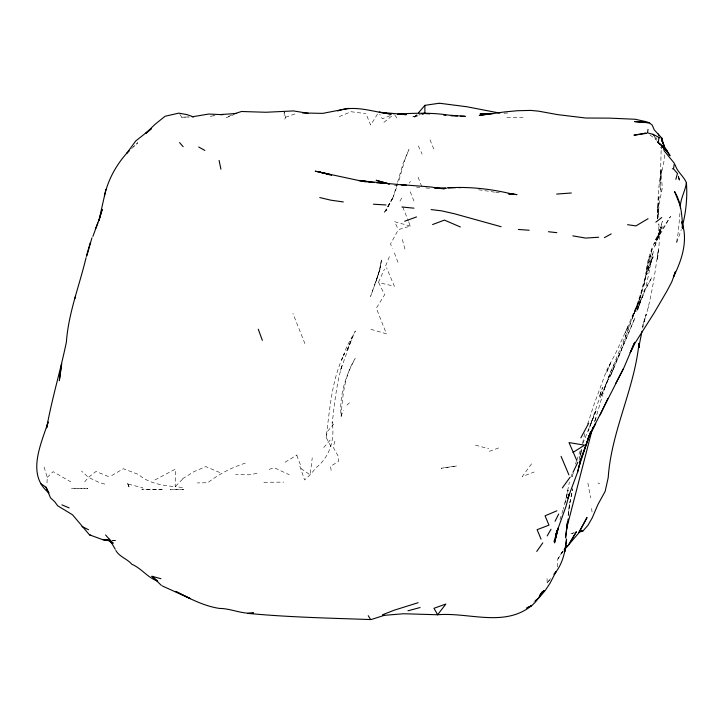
<?xml version="1.0" encoding="UTF-8"?>
<svg xmlns="http://www.w3.org/2000/svg" width="723" height="723" viewBox="0 0 723 723"><rect width="100%" height="100%" fill="white"/><g stroke="black" fill="none" stroke-linecap="round" stroke-linejoin="round"><path stroke-width="0.54" stroke-dasharray="3.62 2.71" d="M557.442 566.904L557.831 559.033L564.229 549.019M657.514 218.626L657.569 213.502L657.433 218.924L659.81 200.669L662.358 187.745L661.247 176.005L661.789 169.11C658.246 184.907 657.334 201.292 658.31 217.415M664.582 154.885C664.347 167.682 657.37 178.906 660.985 192.228L660.506 174.912L661.229 147.058M660.388 180.334L660.587 170.511M657.433 218.924L657.794 206.706L659.15 195.237L657.894 212.056L657.794 206.706L658.427 217.424M341.139 416.303C342.404 396.566 344.374 375.743 355.156 358.545C345.495 376.068 339.006 396.068 341.139 416.303L343.253 410.23M47.004 482.847L47.248 477.388L43.895 466.38M330.98 446.507L326.109 437.343C329.878 409.073 331.64 379.232 344.609 353.339L341.744 359.656L347.13 345.802L355.345 331.017L346.525 351.378L352.3 337.388L340.352 370.863L342.187 364.889C336.448 383.958 334.451 403.841 332.2 423.524L332.119 421.943C335.038 438.707 330.104 456.602 316.394 467.41L310.14 474.83L304.573 479.945L299.801 466.109L301.988 469.209L310.14 474.83L312.228 457.885M568.106 515.607L568.983 507.257L572.562 489.625M568.242 515.481L570.086 501.518L572.806 488.531M679.918 213.321L678.436 230.917L676.357 243.696L681.337 229.516M568.341 514.18L570.086 501.518M380.885 263.534L381.581 258.915L380 269.2L375.671 282.341L380 269.2L380.885 263.534L377.641 276.683L370.601 296.457L380 269.2M564.988 503.199L569.39 482.151M579.087 460.262L581.211 449.498M580.732 454.469L581.789 449.372M326.109 437.343L327.356 431.559L333.773 424.085M582.602 443.226L584.934 432.743M579.846 457.325L581.762 449.064M642.693 328.106L646.245 313.981L642.169 326.959C651.269 302.115 654.496 275.553 658.391 249.525L657.189 260.307C659.222 248.314 660.018 235.996 658.807 223.85L658.77 236.746L660.189 228.784L657.849 238.174L662.367 221.346L657.117 239.015L662.114 226.814L655.562 239.864M566.371 497.37L568.142 490.067L563.298 509.064M648.359 307.899L648.721 306.453M334.912 441.184L333.186 447.13L338.21 456.249L338.409 461.563L330.538 466.263L331.423 472.49M397.27 183.362L393.42 196.267L397.189 185.739M397.587 182.286L403.063 163.552L408.947 149.525L405.052 159.177L398.319 182.576M573.14 473.511L572.173 476.656L573.185 473.61M559.973 519.494L563.018 510.04M571.025 477.09L572.01 474.053M595.011 420.705L604.645 388.124L603.922 390.095L609.76 375.662L601.012 395.996L609.76 375.662M633.673 314.08L632.083 318.942L639.521 299.313L642.837 288.233L639.051 301.572L632.688 316.674L638.933 301.627L633.673 314.08L636.33 307.835M594.875 420.849L595.951 417.804L594.451 421.934M575.4 464.148L576.439 461.229M576.791 460.253L580.813 449.082M587.6 424.13L594.396 403.515L606.678 370.257L615.463 353.628L628.477 325.486L625.169 332.978L636.972 304.79L643.47 285.332L648.197 266.308L643.705 286.597L649.516 256.24L645.892 273.782C647.031 256.981 654.342 241.473 662.114 226.814M582.819 443.606L596.448 409.706L588.26 431.152L598.075 402.331L602.142 393.104M603.922 390.095L606.353 383.497M625.287 336.421L640.921 295.264L640.361 297.668C642.657 281.581 649.299 266.724 653.393 251.179L646.868 282.883L643.615 294.659L632.182 317.252L639.06 302.91L634.17 312.869L620.587 351.685L610.827 371.27L605.268 385.901M608.504 377.415L625.666 335.517M284.772 119.214L285.558 117.271L284.374 112.056M385.657 265.874L389.977 255.183M590.79 423.524L593.945 415.779M611.333 373.809L635.056 317.677L609.679 377.623L614.026 367.546M378.463 282.268L384.473 269.073M409.507 183.091L410.339 181.328M408.703 221.871L410.321 226.073L398.382 229.652L390.501 244.031L392.435 248.36M399.946 201.139L402.982 195.825M377.533 114.089L370.646 125.052L366.715 115.517M557.831 559.033L562.81 551.857M531.568 463.814L522.313 476.511L534.161 472.038M563.163 550.854L560.497 554.378L563.244 551.089M547.058 578.698L547.194 582.946L550.592 578.617M547.194 582.946L550.682 578.554M533.764 602.169L534.342 601.428M84.699 481.861L88.405 477.379L95.987 471.495L109.806 477.108M417.035 114.496L414.505 117.117L412.725 116.855L419.81 114.632M323.732 447.537L330.185 440.054M285.079 462.241L297.153 454.884M47.248 477.388L53.131 471.676L70.773 481.88M131.586 148.64L137.813 142.684L133.683 146.507M346.995 405.124L349.471 402.819M383.913 122.395L394.143 114.089M245.314 463.118C231.785 467.483 218.988 474.035 207.736 482.747L197.298 482.919M182.422 478.816L194.008 471.631L205.802 466.606L221.744 473.384M111.676 475.617L123.29 468.73L138.5 474.451M154.957 479.918L175.391 469.119L175.165 486.669L184.257 487.654M231.64 114.903L226.055 117.777L233.782 114.65M339.25 116.638L351.053 111.731L365.793 113.619M390.203 115.653L382.322 118.78L379.72 114.126M414.505 117.117L420.723 114.668M574.315 532.508L570.149 534.098L573.294 533.384M489.308 451.342L501.166 447.031M285.558 117.271L296.087 113.547M269.101 469.417L274.27 467.736L289.245 474.731M412.725 116.855L419.683 114.803M256.99 473.375L249.182 474.821L235.644 474.36M213.845 115.707L210.619 116.276L215.029 115.698M127.736 483.597L129.498 488.152L127.736 483.597L126.642 483.705L142.747 487.79M504.121 113.159L507.347 113.023L504.13 113.059M179.855 114.451L181.708 117.225L189.065 116.936M263.895 482.277L283.714 482.124M181.708 117.225L189.209 117.027M506.931 117.524L523.081 117.569M111.676 540.361L116.918 540.641L112.49 540.271M416.439 187.112L419.729 187.365M394.46 185.233L397.767 185.549M425.883 187.935L431.044 188.432M494.668 192.155L478.292 189.697M495.77 192.273L500.199 192.743M475.454 445.124L488.73 448.757M410.321 226.073L394.604 221.699L398.382 229.652M370.89 329.317L386.444 333.827L376.312 308.197L384.618 294.758L378.716 282.675L394.351 286.2L386.543 267.736M104.799 484.121L99.196 482.485L88.405 477.379L81.527 471.053M597.975 482.973L599.71 483.868M182.539 479.222L175.165 486.669C162.567 485.386 149.688 483.651 139.521 475.336M649.923 134.849L656.864 140.343M678.68 176.511L679.584 181.527L677.939 175.797M655.77 137.478L657.126 139.051M394.794 115.011L397.957 119.521M654.152 136.159L656.339 139.81M660.714 147.121L661.816 148.947M418.319 145.874L422.124 154.107M402.756 207.022L408.305 220.822M304.889 343.624L292.932 313.43M430.013 139.837L433.963 149.516M410.248 191.794L414.216 201.717M418.111 177.234L422.115 187.51M394.387 253.014L398.391 263.317M296.764 455.327L300.678 465.449M402.34 239.476L405.242 250.194M678.31 176.195L679.421 180.56M587.916 483.118L590.564 497.921M678.59 176.023L679.584 181.527M591.613 508.459L592.336 514.27M284.157 112.02L284.247 118.084M651.143 253.249L649.127 262.151L652.471 247.438L651.143 253.249M639.448 304.139L637.704 310.013L643.994 291.197L651.929 277.207L644.392 291.767L636.511 311.821L641.274 298.165L639.448 304.139M600.506 393.457L599.195 397.542L602.503 387.429L600.506 393.457M657.659 237.686L654.179 247.817L660.876 231.261L670.564 216.43L654.577 243.913L660.876 231.261L657.659 237.686M651.36 261.256L646.579 274.921L653.158 256.737L647.691 269.173L652.86 257.352L651.36 261.256M608.432 368.025L606.299 373.122L611.161 361.753L608.432 368.025M392.824 197.731L386.001 210.791L393.646 196.032L392.824 197.731M392.562 198.301L383.895 213.393L392.562 198.301M456.502 465.992L441.138 468.26L456.502 465.992M87.835 488.323L71.713 488.251L87.835 488.323M183.579 489.299L170.239 489.805L183.579 489.299M162.16 489.579L141.807 489.164L162.16 489.579"/><path stroke-width="1.08" d="M422.801 113.854L424.871 113.041L424.898 105.341L438.951 103.281M680.397 208.116C679.873 199.069 685.422 191.351 686.389 182.612C683.587 176.032 677.153 171.938 675.155 164.763M638.969 343.452C634.27 389.444 611.297 431.423 608.206 477.641L605.142 491.387L597.939 504.5L592.227 517.867L588.034 525.205L582.729 531.242L578.536 532.2M567.401 522.322L565.522 537.957L568.161 518.951M658.825 138.057L658.536 141.166L657.478 142.033L659.936 144.32M661.554 140.967L661.907 138.165L654.27 129.896L652.254 125.178L649.381 122.838L646.362 121.726L635.237 119.268L609.534 118.129L585.684 118.021L557.677 114.632L538.707 111.179L530.818 110.411L517.569 110.718L504.654 111.92L479.241 115.445L492.092 113.448L480.108 113.854L493.384 113.619M564.862 551.098L566.561 538.96C565.449 551.477 562.611 564.419 554.17 574.17M567.51 522.621L566.687 528.179L592.743 427.492M647.6 132.11L648.034 129.399M639.078 343.398L639.304 347.04L638.78 347.329L641.961 331.27M555.842 535.761L556.927 530.935M86.055 257.677C79.385 285.865 68.477 312.887 66.38 342.106C60.425 370.845 51.884 398.915 46.67 427.844L48.125 421.988C41.103 444.302 26.091 474.668 48.956 492.959L46.046 487.194L40.587 483.597M86.832 255.861L91.948 237.804M565.892 546.507L566.154 545.811L564.564 551.703L565.259 548.26L567.166 545.576L565.169 548.215M577.569 472.218L580.388 461.274L577.569 472.218L567.917 498.174L569.444 493.682L565.793 506.977L555.924 534.487L557.984 528.341L553.99 541.744M105.938 189.399L98.888 220.732L102.187 209.435L99.53 218.554L95.4 229.128M675.86 179.331L677.469 173.43L673.827 169.236M74.794 298.798L75.553 296.096M86.371 256.276L90.203 242.919M104.428 196.032C107.98 179.919 116.051 165.187 127.022 152.933M579.096 466.344L589.335 435.345L579.927 461.898L588.721 437.659L595.635 423.307L592.336 429.733L623.922 367.7L634.722 342.259M682.051 227.492C685.919 212.933 687.573 197.668 686.389 182.612M92.887 236.421L97.849 222.955M590.682 431.667L587.564 439.9L590.899 431.568M634.125 343.452L630.176 352.688L634.93 343.262L654.252 312.761L666.886 291.161L671.803 281.807L675.436 271.776L673.465 276.909C681.897 259.937 688.368 240.533 681.753 221.78L682.964 228.784C681.771 216.06 681.563 202.693 674.514 191.478L680.451 206.064M600.171 414.903L607.862 398.554M573.014 472.363L577.831 462.241M555.074 521.238L558.68 514.044M615.671 383.488L623.497 368.54M580.84 437.831L588.703 423.235M579.683 530.953L587.031 517.478L578.743 533.05L568.73 544.645L576.367 531.712L568.495 545.223L565.296 548.621M547.194 535.906L551.025 529.227M536.728 551.423L542.792 542.856M562.322 487.953L570.095 477.207M437.623 614.749L445.847 604.048L433.981 608.287L437.623 614.749C468.974 612.101 504.464 627.736 531.73 605.549L527.709 607.41M553.999 574.288L556.041 571.694L549.941 583.38L545.395 590.239L539.231 597.632L535.156 600.795M540.596 593.89L542.639 591.414C538.481 597.948 534.414 605.865 526.38 608.07M418.463 112.833L424.898 105.341M539.701 595.454L544.166 590.411L539.954 595.137M129.254 150.872L126.914 153.113L135.716 140.976L151.116 128.766M151.044 129.164L145.775 133.375L154.803 124.528L165.061 116.267L178.717 113.15L186.859 114.577L193.493 116.918M655.842 222.178L661.726 217.506M572.987 452.453L584.564 445.142L569.019 442.593L576.773 460.415M648.061 218.708L635.942 225.892L627.564 224.699M604.374 237.65L611.179 233.927M556.855 510.818L545.061 515.824L548.974 525.142L537.126 529.679L541.057 539.177M233.592 113.99L241.518 111.496L265.874 112.264L293.565 110.926L308.35 113.357M382.476 614.776L394.315 610.167L418.147 602.702M432.571 224.546L444.419 220.099L460.37 226.968M404.681 221.247L416.538 216.927M371.143 619.548L384.374 615.309M421.834 113.99L424.871 113.041M422.675 113.927L424.663 113.339M407.953 610.799L420.09 607.528M337.695 110.935C355.047 104.681 372.941 112.002 390.339 113.954L391.251 114.126L379.214 112.21L406.48 114.659L397.514 114.243M348.956 108.296L322.684 113.384L302.503 112.951M220.289 114.559L236.683 113.484M582.729 531.242L580.56 530.122M382.973 615.463L403.515 613.746L437.505 614.749M247.519 613.529L253.61 612.987C242.069 614.46 231.062 608.405 219.458 608.432C203.714 606.037 189.652 598.499 175.635 591.405L190.429 598.671L162.142 585.883M556.656 194.071L571.333 192.996M672.327 168.793L673.502 168.703L674.396 163.335L664.22 150.863L662.738 145.965L657.794 142.205L667.32 151.188L670.058 155.671L662.738 145.965M598.653 237.243L585.603 238.075L572.833 235.861M192.21 116.81L208.703 114.044L222.747 114.695M441.907 188.332L446.299 188.179L435.354 188.116M398.554 113.945C415.192 113.177 431.947 112.472 448.468 115.12L465.296 116.349L460.605 116.168M455.373 187.682L447.627 187.835C469.986 186.417 492.453 189.092 514.134 194.532L508.558 193.764M458.689 187.619L460.903 187.582M434.333 188.134L444.419 188.766L429.516 186.859L401.157 184.654L406.443 185.35L358.861 180.569L371.369 182.151L357.876 180.316L315.228 171.17L329.263 174.27L319.539 172.074L331.622 175.346M451.179 115.779L457.46 116.032M108.531 540.189L103.281 539.909L89.453 534.803L72.58 514.83L57.641 505.775L54.785 501.816L50.493 497.84L46.046 487.194M373.439 204.211L386.019 204.971M423.57 113.439L429.742 113.845M518.31 229.471L529.182 230.23M248.558 613.447C289.173 617.279 329.95 618.111 370.664 619.566L368.233 615.68M648.441 122.711L634.658 121.6L649.381 122.838M108.061 539.891L102.521 539.43L108.649 540.687L112.011 543.172M443.732 115.129L445.865 115.309M364.229 181.672L366.272 181.844M369.336 182.115L374.442 182.567M376.647 182.774L382.178 183.29M401.934 207.004L413.954 208.17M439.539 103.244L466.895 106.769L499.846 113.122M548.441 231.731L556.837 232.679M508.423 193.647L517.017 194.623L508.386 193.628M431.098 209.571L441.699 210.863L454.93 213.891L501.138 226.733M343.335 201.943L330.745 200.163L319.765 197.551M385.793 183.371L381.78 182.648L384.817 183.235M160.967 578.725L151.957 576.285L161.283 585.341M647.32 132.797L653.059 134.333L660.099 138.003M389.471 184.085L376.177 180.28L388.829 183.913M88.604 529.76L81.997 526.534M89.453 534.803L91.387 535.571M61.907 504.862L69.128 507.889M198.708 147.013L204.88 150.438M157.713 581.129C147.519 577.65 141.627 568.423 131.893 564.292C127.284 558.825 119.34 556.809 115.87 550.519M151.957 576.285L156.891 580.433M112.029 541.934L113.439 543.163M661.581 145.847L667.32 151.188L664.491 146.733L662.584 141.979M105.567 534.975L111.215 541.391M179.575 142.603L183.154 146.715M653.059 134.333L654.414 135.906M109.354 539.114L115.291 549.272M658.255 133.981L659.231 135.852M661.69 140.551L663.66 144.311L664.464 148.351M568.902 474.884L561.084 456.349M639.005 346.317L639.304 347.04M258.265 329.218L262.359 340.37M661.907 138.165L664.419 148.342M219.078 160.416L220.931 169.218M60.985 368.061L59.331 380.696L61.69 363.66L60.985 368.061M555.879 537.09L554.523 542.91L558.292 527.998L555.879 537.09M645.088 133.195L633.935 135.21L646.597 133.339L645.088 133.195"/></g></svg>
